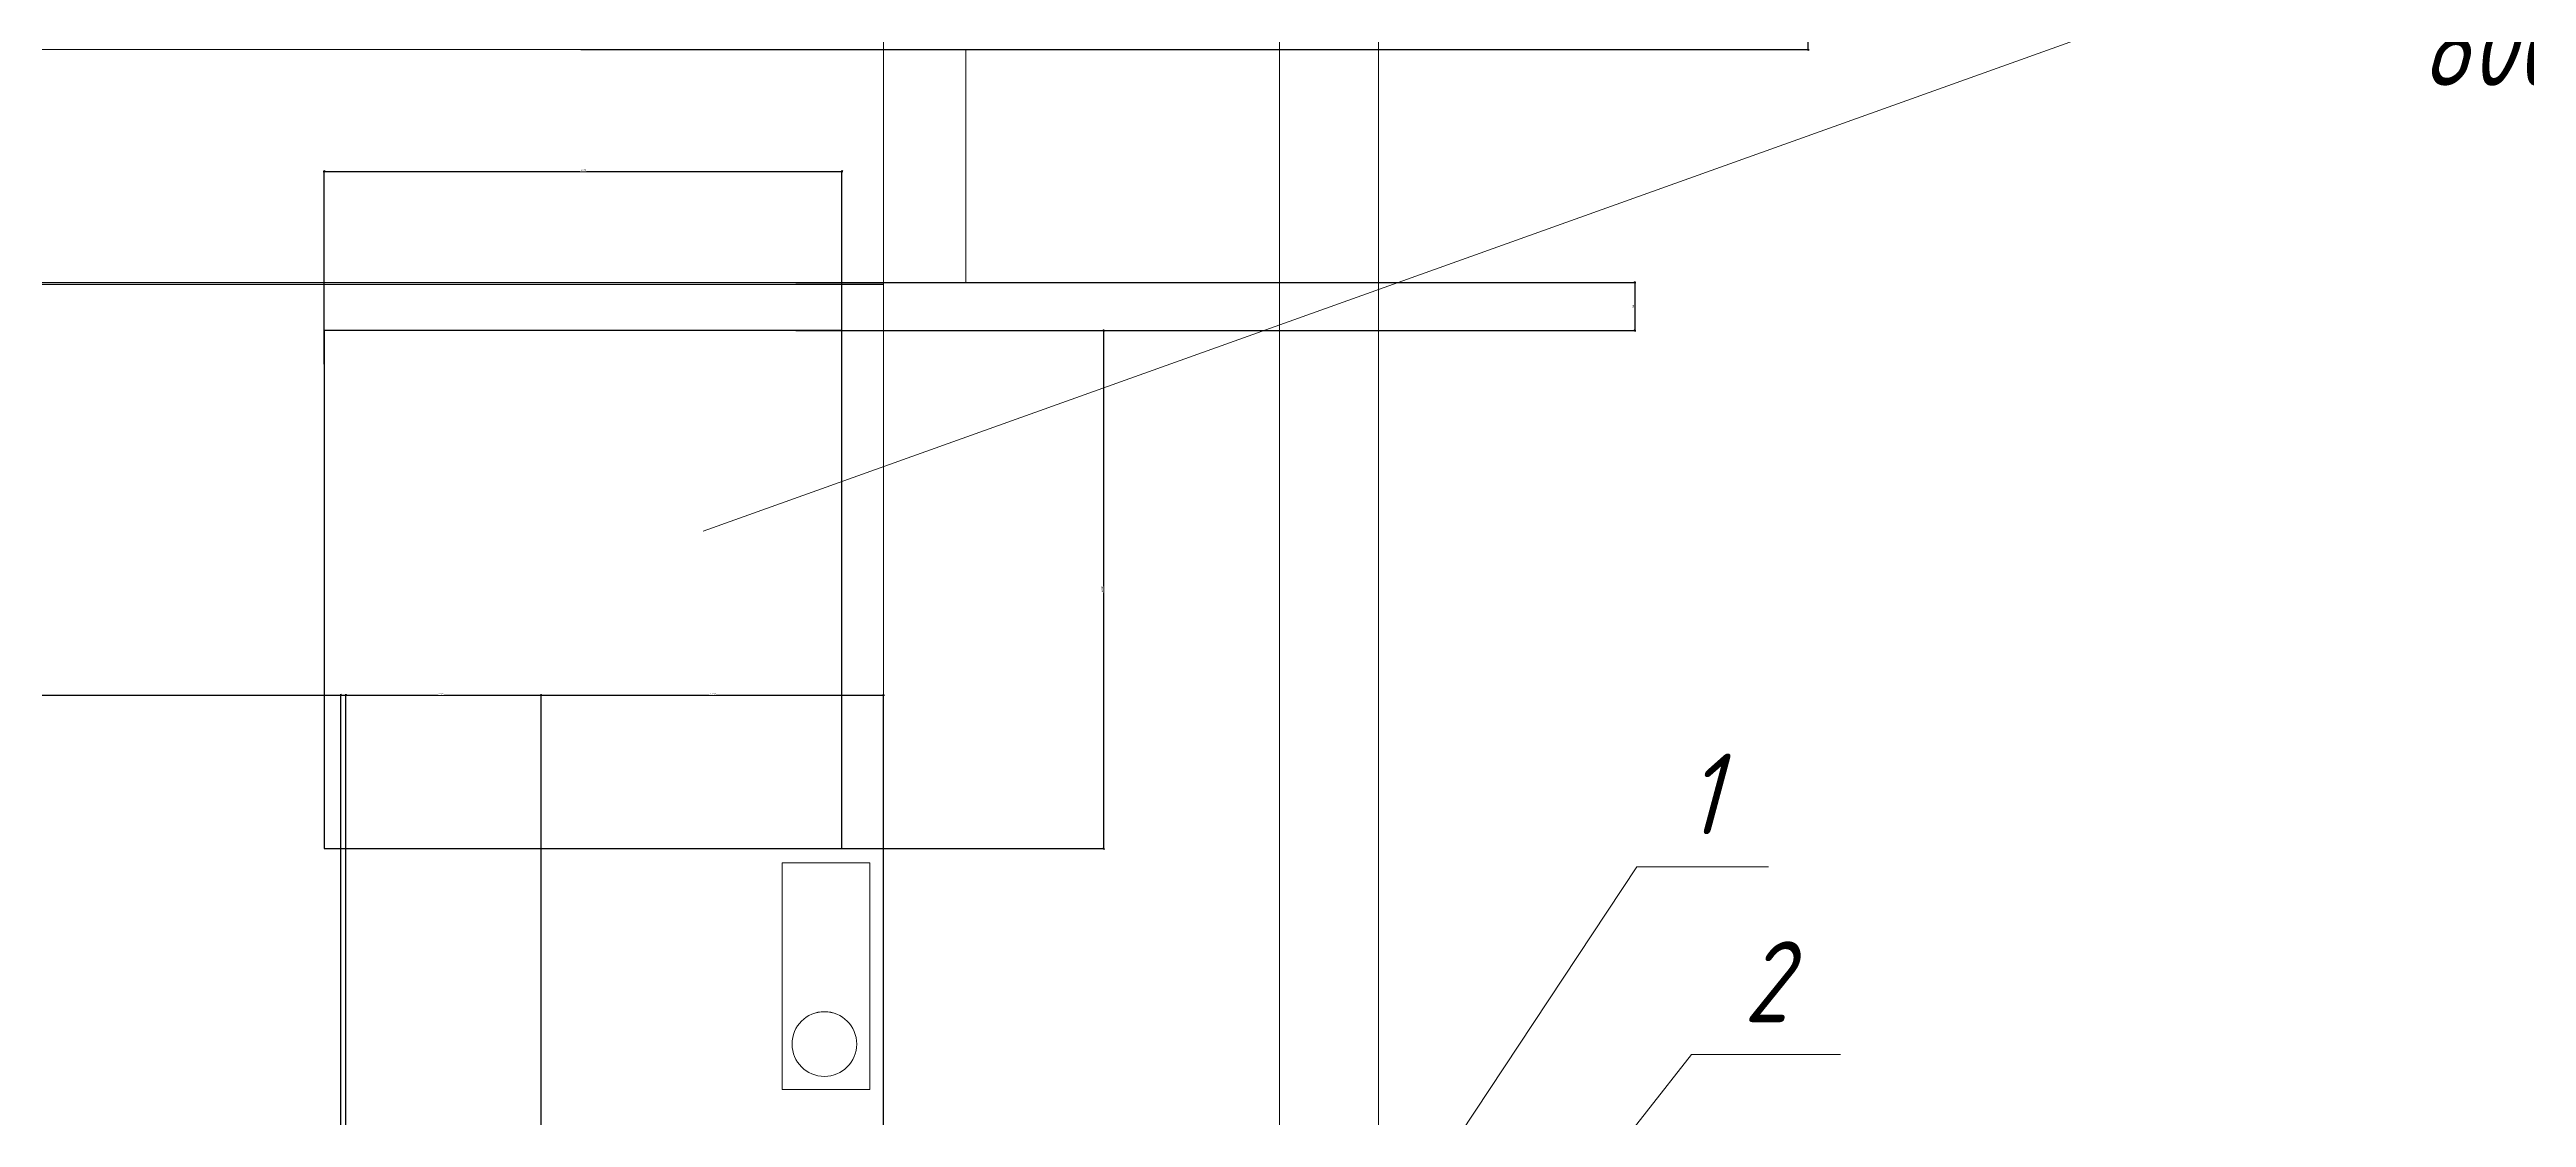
# Model space of a CAD drawing. Header units: millimetres. Extents: x -8689834 to 9419935, y 0 to 233063.
# Drawn here: x -419039 to -415212, y 219825 to 221475 of the extents above; entities that cross this region are included whole.
import ezdxf
from ezdxf.enums import TextEntityAlignment as Align

# ---------------------------------------------------------------- set-up
doc = ezdxf.new("R2010")
doc.units = ezdxf.units.MM
doc.header["$MEASUREMENT"] = 0
doc.set_wipeout_variables(frame=1)
doc.layers.get('0').update_dxf_attribs({"color": 250, "lineweight": 9})
doc.layers.add('25. ЗАЛИВКА ЗОН', color=7, linetype='Continuous', lineweight=0, transparency=0.2)
for name, color, linetype, lineweight in [('2D.ПроекцииПлан.25. ЗАЛИВКА ЗОН', 7, 'ByLayer', 0), ('2D.ПроекцииПлан.Перекрытие', 7, 'ByLayer', 0), ('2D.ПроекцииПлан.Стена', 7, 'ByLayer', 0), ('ViewportFrames', 5, 'Continuous', 0), ('Координатные сетки', 7, 'Continuous', 0), ('Размеры координатных сеток', 7, 'Continuous', 0)]:
    doc.layers.add(name, color=color, linetype=linetype, lineweight=lineweight)
doc.styles.add('МОЭК-Проект', font='', dxfattribs={"oblique": 15})
doc.styles.get('МОЭК-Проект').set_extended_font_data('GOST_type_A')
doc.dimstyles.new('МОЭК', dxfattribs={"dimtxt": 2.5, "dimasz": 2.5, "dimexe": 1.5, "dimexo": 0.625, "dimgap": 1, "dimtad": 1, "dimdec": 0, "dimlfac": 50, "dimtxsty": 'МОЭК-Проект', "dimblk": 'OBLIQUE', "dimblk1": 'OBLIQUE', "dimblk2": 'OBLIQUE', "dimcen": 2.5, "dimdle": 1.5, "dimadec": 0, "dimazin": 2, "dimtfac": 0.75, "dimtdec": 4, "dimtmove": 1, "dimatfit": 3, "dimldrblk": 'NONE', "dimfxl": 1, "dimtfill": 1, "dimtolj": 1, "dimarcsym": 1})

# ---------------------------------------------------------------- blocks, each defined once
blk = doc.blocks.new('*U1740')
blk.add_line((-94.293, 152.306), (-46.05, 169.561))
at = {"color": 7, "true_color": 0xffffff}
blk.add_wipeout([(-42.658, 165.561), (-20.432, 165.561), (-20.432, 169.061), (-42.658, 169.061)], dxfattribs=at)
at = {"style": 'МОЭК-Проект', "oblique": 15}
blk.add_text('800х800х800 (h)', height=2.5, dxfattribs=at).set_placement((-31.545, 168.561), align=Align.TOP_CENTER)
blk = doc.blocks.new('*U1743')
for p, q in [((-71.752, 125.944), (-63.749, 136.131)), ((-63.749, 136.131), (-59.14, 136.131))]:
    blk.add_line(p, q)
at = {"color": 7, "true_color": 0xffffff}
blk.add_wipeout([(-62.749, 136.631), (-60.14, 136.631), (-60.14, 140.131), (-62.749, 140.131)], dxfattribs=at)
at = {"style": 'МОЭК-Проект', "oblique": 15}
blk.add_text('2', height=2.5, dxfattribs=at).set_placement((-61.445, 137.131), align=Align.CENTER)
blk = doc.blocks.new('*U1749')
for p, q in [((-71.364, 132.983), (-65.439, 141.933)), ((-65.439, 141.933), (-61.366, 141.933))]:
    blk.add_line(p, q)
at = {"color": 7, "true_color": 0xffffff}
blk.add_wipeout([(-64.439, 142.433), (-62.366, 142.433), (-62.366, 145.933), (-64.439, 145.933)], dxfattribs=at)
at = {"style": 'МОЭК-Проект', "oblique": 15}
blk.add_text('1', height=2.5, dxfattribs=at).set_placement((-63.403, 142.933), align=Align.CENTER)
blk = doc.blocks.new('PROJECTION_BLOCK_{082a7d28-8cd2-4d66-a203-011a681e5451}')
at = {"layer": '2D.ПроекцииПлан.Стена', "color": 0, "lineweight": -2}
for p, q in [((7.65, 181.705), (7.65, -181.705)), ((-7.65, 168.405), (-7.65, -181.705))]:
    blk.add_line(p, q, dxfattribs=at)
blk = doc.blocks.new('PROJECTION_BLOCK_{24049dff-e41c-4013-acf3-636571c1d986}')
at = {"layer": '2D.ПроекцииПлан.25. ЗАЛИВКА ЗОН', "color": 0, "lineweight": -2}
for p, q in [((1.35, 3.5), (-1.35, 3.5)), ((-1.35, 3.5), (-1.35, -3.5)), ((1.35, -3.5), (1.35, 3.5)), ((-1.35, -3.5), (1.35, -3.5))]:
    blk.add_line(p, q, dxfattribs=at)
blk.add_circle((-0.05, -2.1), 1, dxfattribs=at)
blk = doc.blocks.new('PROJECTION_BLOCK_{8d3e9854-b282-401c-8f6e-8e0ac5b7d451}')
at = {"layer": '2D.ПроекцииПлан.Перекрытие', "color": 0, "lineweight": -2}
for p, q in [((39.617, 56.882), (-39.617, 56.882)), ((22.332, 55.454), (22.332, 39.454)), ((38.332, 55.454), (22.332, 55.454)), ((38.332, 39.454), (38.332, 55.454)), ((22.332, 39.454), (38.332, 39.454))]:
    blk.add_line(p, q, dxfattribs=at)
blk = doc.blocks.new('PROJECTION_BLOCK_{2107f88e-4cf5-404f-b691-ff8b34f899a3}')
at = {"layer": '2D.ПроекцииПлан.Стена', "color": 0, "lineweight": -2}
for p, q in [((15.317, 3.6), (-15.317, 3.6)), ((-15.317, 3.6), (-15.317, -3.6)), ((15.317, 3.6), (15.317, -3.6)), ((15.317, -3.6), (-15.317, -3.6))]:
    blk.add_line(p, q, dxfattribs=at)
blk = doc.blocks.new('*U1750')
at = {"layer": 'Координатные сетки', "lineweight": 13, "ltscale": 3}
blk.add_line((-76.483, 351.309), (-76.483, -16.962), dxfattribs=at)
at = {"layer": '2D.ПроекцииПлан.25. ЗАЛИВКА ЗОН', "lineweight": 13}
blk.add_blockref('PROJECTION_BLOCK_{24049dff-e41c-4013-acf3-636571c1d986}', (-90.493, 138.557), dxfattribs=at)
at = {"layer": '2D.ПроекцииПлан.Перекрытие', "lineweight": 13}
blk.add_blockref('PROJECTION_BLOCK_{8d3e9854-b282-401c-8f6e-8e0ac5b7d451}', (-128.334, 103.044), dxfattribs=at)
at = {"layer": '2D.ПроекцииПлан.Стена', "lineweight": 13}
for name, p in [('PROJECTION_BLOCK_{082a7d28-8cd2-4d66-a203-011a681e5451}', (-81.068, 167.173)), ('PROJECTION_BLOCK_{2107f88e-4cf5-404f-b691-ff8b34f899a3}', (-101.493, 163.581))]:
    blk.add_blockref(name, p, dxfattribs=at)
blk = doc.blocks.new('_Oblique')
at = {"color": 0, "linetype": 'ByBlock', "lineweight": -2}
blk.add_line((-0.5, -0.5), (0.5, 0.5), dxfattribs=at)
blk = doc.blocks.new('*D1910')
at = {"layer": 'Размеры координатных сеток', "color": 0, "lineweight": -2, "ltscale": 100, "transparency": 16777216}
for p, q in [((-417750.8, 229894.6), (-424653.2, 229894.6)), ((-424651.7, 229896.1), (-424651.7, 215422.3)), ((-417753.9, 215423.8), (-424653.2, 215423.8))]:
    blk.add_line(p, q, dxfattribs=at)
at = {"layer": 'Размеры координатных сеток', "color": 0, "lineweight": -2, "ltscale": 100, "transparency": 16777216, "xscale": 2.5, "yscale": 2.5, "zscale": 2.5}
for p, rotation in [((-424651.7, 229894.6), 90), ((-424651.7, 215423.8), 270)]:
    blk.add_blockref('_Oblique', p, dxfattribs=dict(at, rotation=rotation))
at = {"layer": 'Размеры координатных сеток', "color": 0, "lineweight": 13, "ltscale": 100, "transparency": 16777216, "insert": (-424654, 222659.2), "char_height": 2.5, "attachment_point": 5, "rotation": 90, "style": 'МОЭК-Проект', "bg_fill": 3, "box_fill_scale": 1.25, "bg_fill_color": 256, "bg_fill_true_color": 13158600, "bg_fill_transparency": 0}
blk.add_mtext('\\A1;723542', dxfattribs=at)
blk = doc.blocks.new('_None')
blk = doc.blocks.new('*D1918')
at = {"layer": '25. ЗАЛИВКА ЗОН', "color": 0, "lineweight": -2, "transparency": 16777216}
for p, q in [((-418273.2, 221971.6), (-416319.9, 221971.6)), ((-416321.4, 221473.3), (-416321.4, 221973.1)), ((-418217.9, 221474.8), (-416319.9, 221474.8))]:
    blk.add_line(p, q, dxfattribs=at)
at = {"layer": '25. ЗАЛИВКА ЗОН', "color": 0, "lineweight": -2, "transparency": 16777216, "xscale": 2.5, "yscale": 2.5, "zscale": 2.5}
for p, rotation in [((-416321.4, 221971.6), 90), ((-416321.4, 221474.8), 270)]:
    blk.add_blockref('_Oblique', p, dxfattribs=dict(at, rotation=rotation))
at = {"layer": '25. ЗАЛИВКА ЗОН', "color": 0, "lineweight": 13, "transparency": 16777216, "insert": (-416323.6, 221723.2), "char_height": 2.5, "attachment_point": 5, "rotation": 90, "style": 'МОЭК-Проект', "bg_fill": 3, "box_fill_scale": 1.25, "bg_fill_color": 256, "bg_fill_true_color": 13158600, "bg_fill_transparency": 0}
blk.add_mtext('\\A1;24840', dxfattribs=at)
blk = doc.blocks.new('*D1952')
at = {"layer": '25. ЗАЛИВКА ЗОН', "color": 0, "lineweight": -2, "transparency": 16777216}
for p, q in [((-419886.8, 220477.5), (-418579.1, 220477.5)), ((-419885.3, 219126), (-419885.3, 220479)), ((-418580.6, 218935.1), (-418580.6, 220479))]:
    blk.add_line(p, q, dxfattribs=at)
at = {"layer": '25. ЗАЛИВКА ЗОН', "color": 0, "lineweight": -2, "transparency": 16777216, "xscale": 2.5, "yscale": 2.5, "zscale": 2.5, "rotation": 180}
blk.add_blockref('_Oblique', (-419885.3, 220477.5), dxfattribs=at)
at = {"layer": '25. ЗАЛИВКА ЗОН', "color": 0, "lineweight": -2, "transparency": 16777216, "xscale": 2.5, "yscale": 2.5, "zscale": 2.5}
blk.add_blockref('_Oblique', (-418580.6, 220477.5), dxfattribs=at)
at = {"layer": '25. ЗАЛИВКА ЗОН', "color": 0, "lineweight": 13, "transparency": 16777216, "insert": (-419233, 220479.8), "char_height": 2.5, "attachment_point": 5, "style": 'МОЭК-Проект', "bg_fill": 3, "box_fill_scale": 1.25, "bg_fill_color": 256, "bg_fill_true_color": 13158600, "bg_fill_transparency": 0}
blk.add_mtext('\\A1;65240', dxfattribs=at)
blk = doc.blocks.new('*D1960')
at = {"layer": '25. ЗАЛИВКА ЗОН', "color": 0, "lineweight": -2, "transparency": 16777216}
for p, q in [((-418590.1, 220477.5), (-418277.5, 220477.5)), ((-418588.6, 219285.2), (-418588.6, 220479)), ((-418279, 219241.5), (-418279, 220479))]:
    blk.add_line(p, q, dxfattribs=at)
at = {"layer": '25. ЗАЛИВКА ЗОН', "color": 0, "lineweight": -2, "transparency": 16777216, "xscale": 2.5, "yscale": 2.5, "zscale": 2.5, "rotation": 180}
blk.add_blockref('_Oblique', (-418588.6, 220477.5), dxfattribs=at)
at = {"layer": '25. ЗАЛИВКА ЗОН', "color": 0, "lineweight": -2, "transparency": 16777216, "xscale": 2.5, "yscale": 2.5, "zscale": 2.5}
blk.add_blockref('_Oblique', (-418279, 220477.5), dxfattribs=at)
at = {"layer": '25. ЗАЛИВКА ЗОН', "color": 0, "lineweight": 13, "transparency": 16777216, "insert": (-418433.8, 220479.8), "char_height": 2.5, "attachment_point": 5, "style": 'МОЭК-Проект', "bg_fill": 3, "box_fill_scale": 1.25, "bg_fill_color": 256, "bg_fill_true_color": 13158600, "bg_fill_transparency": 0}
blk.add_mtext('\\A1;15480', dxfattribs=at)
blk = doc.blocks.new('*D1961')
at = {"layer": '25. ЗАЛИВКА ЗОН', "color": 0, "lineweight": -2, "transparency": 16777216}
for p, q in [((-418280.5, 220477.5), (-417748.6, 220477.5)), ((-418279, 219100.6), (-418279, 220479)), ((-417750.1, 219100.6), (-417750.1, 220479))]:
    blk.add_line(p, q, dxfattribs=at)
at = {"layer": '25. ЗАЛИВКА ЗОН', "color": 0, "lineweight": -2, "transparency": 16777216, "xscale": 2.5, "yscale": 2.5, "zscale": 2.5, "rotation": 180}
blk.add_blockref('_Oblique', (-418279, 220477.5), dxfattribs=at)
at = {"layer": '25. ЗАЛИВКА ЗОН', "color": 0, "lineweight": -2, "transparency": 16777216, "xscale": 2.5, "yscale": 2.5, "zscale": 2.5}
blk.add_blockref('_Oblique', (-417750.1, 220477.5), dxfattribs=at)
at = {"layer": '25. ЗАЛИВКА ЗОН', "color": 0, "lineweight": 13, "transparency": 16777216, "insert": (-418014.6, 220479.8), "char_height": 2.5, "attachment_point": 5, "style": 'МОЭК-Проект', "bg_fill": 3, "box_fill_scale": 1.25, "bg_fill_color": 256, "bg_fill_true_color": 13158600, "bg_fill_transparency": 0}
blk.add_mtext('\\A1;26440', dxfattribs=at)
blk = doc.blocks.new('*D1962')
at = {"layer": '25. ЗАЛИВКА ЗОН', "color": 0, "lineweight": -2, "transparency": 16777216}
for p, q in [((-417813.7, 221040.6), (-417408.5, 221040.6)), ((-417410, 221042.1), (-417410, 220239.1)), ((-417813.7, 220240.6), (-417408.5, 220240.6))]:
    blk.add_line(p, q, dxfattribs=at)
at = {"layer": '25. ЗАЛИВКА ЗОН', "color": 0, "lineweight": -2, "transparency": 16777216, "xscale": 2.5, "yscale": 2.5, "zscale": 2.5}
for p, rotation in [((-417410, 221040.6), 90), ((-417410, 220240.6), 270)]:
    blk.add_blockref('_Oblique', p, dxfattribs=dict(at, rotation=rotation))
at = {"layer": '25. ЗАЛИВКА ЗОН', "color": 0, "lineweight": 13, "transparency": 16777216, "insert": (-417412.2, 220640.6), "char_height": 2.5, "attachment_point": 5, "rotation": 90, "style": 'МОЭК-Проект', "bg_fill": 3, "box_fill_scale": 1.25, "bg_fill_color": 256, "bg_fill_true_color": 13158600, "bg_fill_transparency": 0}
blk.add_mtext('\\A1;40000', dxfattribs=at)
blk = doc.blocks.new('*D1967')
at = {"layer": '25. ЗАЛИВКА ЗОН', "color": 0, "lineweight": -2, "transparency": 16777216}
for p, q in [((-417885.7, 221114.8), (-416587.9, 221114.8)), ((-416589.4, 221116.3), (-416589.4, 221039.1)), ((-417885.7, 221040.6), (-416587.9, 221040.6))]:
    blk.add_line(p, q, dxfattribs=at)
at = {"layer": '25. ЗАЛИВКА ЗОН', "color": 0, "lineweight": -2, "transparency": 16777216, "xscale": 2.5, "yscale": 2.5, "zscale": 2.5}
for p, rotation in [((-416589.4, 221114.8), 90), ((-416589.4, 221040.6), 270)]:
    blk.add_blockref('_Oblique', p, dxfattribs=dict(at, rotation=rotation))
at = {"layer": '25. ЗАЛИВКА ЗОН', "color": 0, "lineweight": 13, "transparency": 16777216, "insert": (-416591.6, 221077.7), "char_height": 2.5, "attachment_point": 5, "rotation": 90, "style": 'МОЭК-Проект', "bg_fill": 3, "box_fill_scale": 1.25, "bg_fill_color": 256, "bg_fill_true_color": 13158600, "bg_fill_transparency": 0}
blk.add_mtext('\\A1;100', dxfattribs=at)
blk = doc.blocks.new('*D1963')
at = {"layer": '25. ЗАЛИВКА ЗОН', "color": 0, "lineweight": -2, "transparency": 16777216}
for p, q in [((-418615.8, 221286.5), (-417812.8, 221286.5)), ((-418614.3, 220988.9), (-418614.3, 221288)), ((-417814.3, 220988.9), (-417814.3, 221288))]:
    blk.add_line(p, q, dxfattribs=at)
at = {"layer": '25. ЗАЛИВКА ЗОН', "color": 0, "lineweight": -2, "transparency": 16777216, "xscale": 2.5, "yscale": 2.5, "zscale": 2.5, "rotation": 180}
blk.add_blockref('_Oblique', (-418614.3, 221286.5), dxfattribs=at)
at = {"layer": '25. ЗАЛИВКА ЗОН', "color": 0, "lineweight": -2, "transparency": 16777216, "xscale": 2.5, "yscale": 2.5, "zscale": 2.5}
blk.add_blockref('_Oblique', (-417814.3, 221286.5), dxfattribs=at)
at = {"layer": '25. ЗАЛИВКА ЗОН', "color": 0, "lineweight": 13, "transparency": 16777216, "insert": (-418214.3, 221288.7), "char_height": 2.5, "attachment_point": 5, "style": 'МОЭК-Проект', "bg_fill": 3, "box_fill_scale": 1.25, "bg_fill_color": 256, "bg_fill_true_color": 13158600, "bg_fill_transparency": 0}
blk.add_mtext('\\A1;40000', dxfattribs=at)

msp = doc.modelspace()

# ---------------------------------------------------------------- block references
at = {"xscale": 50, "yscale": 50, "zscale": 50}
for name in ['*U1740', '*U1743']:
    msp.add_blockref(name, (-413314.257, 213115.736), dxfattribs=at)

# ---------------------------------------------------------------- next in the draw order: block references
msp.add_blockref('*U1749', (-413314.257, 213115.736), dxfattribs=at)

# ---------------------------------------------------------------- next in the draw order: block references
at = {"layer": 'ViewportFrames', "lineweight": 13, "ltscale": 100, "xscale": 50, "yscale": 50, "zscale": 50}
msp.add_blockref('*U1750', (-413314.257, 213115.736), dxfattribs=at)

# ---------------------------------------------------------------- next in the draw order: linework, layer by layer
at = {"layer": '2D.ПроекцииПлан.Перекрытие', "color": 0, "lineweight": -2}
for p, q in [((-417750.138, 221112.042), (-421711.791, 221112.042)), ((-418614.34, 221040.623), (-418614.34, 220240.623)), ((-417814.34, 221040.623), (-418614.34, 221040.623)), ((-417814.34, 220240.623), (-417814.34, 221040.623)), ((-418614.34, 220240.623), (-417814.34, 220240.623))]:
    msp.add_line(p, q, dxfattribs=at)
at = {"layer": 'Координатные сетки', "lineweight": 13, "ltscale": 3}
msp.add_line((-417138.409, 230681.164), (-417138.409, 212267.655), dxfattribs=at)

# ---------------------------------------------------------------- next in the draw order: block references
at = {"layer": '2D.ПроекцииПлан.25. ЗАЛИВКА ЗОН', "lineweight": 13, "xscale": 50, "yscale": 50, "zscale": 50}
msp.add_blockref('PROJECTION_BLOCK_{24049dff-e41c-4013-acf3-636571c1d986}', (-417838.92, 220043.569), dxfattribs=at)
at = {"layer": '2D.ПроекцииПлан.Стена', "lineweight": 13, "xscale": 50, "yscale": 50, "zscale": 50}
for name, p in [('PROJECTION_BLOCK_{082a7d28-8cd2-4d66-a203-011a681e5451}', (-417367.638, 221474.41)), ('PROJECTION_BLOCK_{2107f88e-4cf5-404f-b691-ff8b34f899a3}', (-418388.911, 221294.79))]:
    msp.add_blockref(name, p, dxfattribs=at)

# ---------------------------------------------------------------- next in the draw order: dimensions: what is measured, and where the dimension line sits
at = {"layer": 'Размеры координатных сеток', "lineweight": 13, "ltscale": 100}
dim = msp.add_linear_dim(base=(-424651.725, 215423.815), p1=(-417750.138, 229894.646), p2=(-417753.262, 215423.815), angle=90, dimstyle='МОЭК', override={"dimscale": 1, "dimlfac": 50}, dxfattribs=at)
dim.commit()
dim.dimension.update_dxf_attribs({"geometry": '*D1910', "text_midpoint": (-424653.975, 222659.23)})

# ---------------------------------------------------------------- next in the draw order: dimensions: what is measured, and where the dimension line sits
at = {"layer": '25. ЗАЛИВКА ЗОН', "lineweight": 13}
dim = msp.add_linear_dim(base=(-416321.383, 221971.59), p1=(-418218.524, 221474.79), p2=(-418273.821, 221971.59), angle=90, dimstyle='МОЭК', override={"dimrnd": 10}, dxfattribs=at)
dim.commit()
dim.dimension.update_dxf_attribs({"geometry": '*D1918', "text_midpoint": (-416323.633, 221723.19)})
dim = msp.add_linear_dim(base=(-418580.609, 220477.546), p1=(-419885.327, 219125.421), p2=(-418580.609, 218934.446), dimstyle='МОЭК', override={"dimrnd": 10}, dxfattribs=at)
dim.commit()
dim.dimension.update_dxf_attribs({"geometry": '*D1952', "text_midpoint": (-419232.968, 220479.796)})

# ---------------------------------------------------------------- next in the draw order: dimensions: what is measured, and where the dimension line sits
dim = msp.add_linear_dim(base=(-418278.985, 220477.546), p1=(-418588.609, 219284.608), p2=(-418278.985, 219240.836), dimstyle='МОЭК', override={"dimrnd": 10}, dxfattribs=at)
dim.commit()
dim.dimension.update_dxf_attribs({"geometry": '*D1960', "text_midpoint": (-418433.797, 220479.796)})

# ---------------------------------------------------------------- next in the draw order: dimensions: what is measured, and where the dimension line sits
dim = msp.add_linear_dim(base=(-417750.138, 220477.546), p1=(-418278.985, 219099.989), p2=(-417750.138, 219099.989), dimstyle='МОЭК', override={"dimrnd": 10}, dxfattribs=at)
dim.commit()
dim.dimension.update_dxf_attribs({"geometry": '*D1961', "text_midpoint": (-418014.561, 220479.796)})

# ---------------------------------------------------------------- next in the draw order: dimensions: what is measured, and where the dimension line sits
dim = msp.add_linear_dim(base=(-417409.999, 220240.623), p1=(-417814.34, 221040.623), p2=(-417814.34, 220240.623), angle=90, dimstyle='МОЭК', override={"dimrnd": 10}, dxfattribs=at)
dim.commit()
dim.dimension.update_dxf_attribs({"geometry": '*D1962', "text_midpoint": (-417412.249, 220640.623)})

# ---------------------------------------------------------------- next in the draw order: dimensions: what is measured, and where the dimension line sits
dim = msp.add_linear_dim(base=(-416589.393, 221040.623), p1=(-417886.325, 221114.79), p2=(-417886.325, 221040.623), angle=90, text='100', dimstyle='МОЭК', override={"dimrnd": 10}, dxfattribs=at)
dim.commit()
dim.dimension.update_dxf_attribs({"geometry": '*D1967', "text_midpoint": (-416591.643, 221077.707)})

# ---------------------------------------------------------------- next in the draw order: dimensions: what is measured, and where the dimension line sits
dim = msp.add_linear_dim(base=(-417814.34, 221286.468), p1=(-418614.34, 220988.284), p2=(-417814.34, 220988.284), dimstyle='МОЭК', override={"dimrnd": 10}, dxfattribs=at)
dim.commit()
dim.dimension.update_dxf_attribs({"geometry": '*D1963', "text_midpoint": (-418214.34, 221288.718)})

# ---------------------------------------------------------------- next in the draw order: linework, layer by layer
at = {"ltscale": 100}
msp.add_lwpolyline([(-418614.34, 221040.623), (-417814.34, 221040.623), (-417814.34, 220240.623), (-418614.34, 220240.623)], close=True, dxfattribs=at)

doc.saveas('drawing.dxf')
